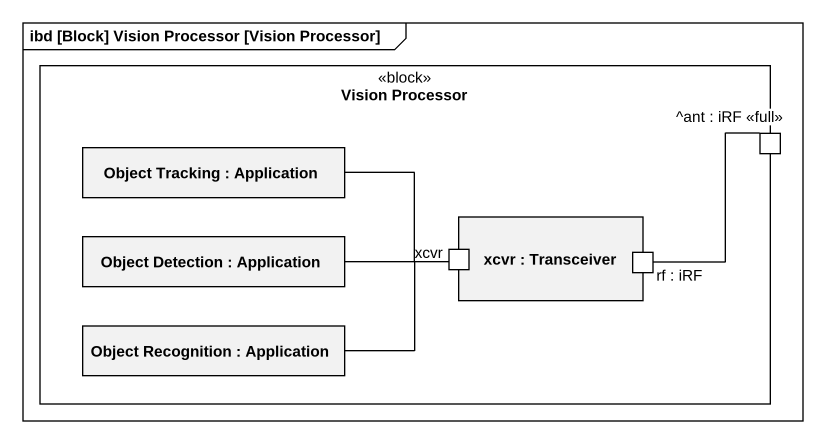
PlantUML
@startuml
mainframe ibd [Block] Vision Processor [Vision Processor]
rectangle "Vision Processor" as Vision_Processor <<block>> {
  rectangle "Object Tracking : Application" as Object_Tracking
  port "^ant : iRF <<full>>" as ant_iRF_full
  rectangle "xcvr : Transceiver" as xcvr {
    port "xcvr" as xcvr_2
    port "rf : iRF" as rf_iRF
  }
  rectangle "Object Detection : Application" as Object_Detection
  rectangle "Object Recognition : Application" as Object_Recognition
}
xcvr_2 -left- Object_Tracking
xcvr_2 -left- Object_Detection
xcvr_2 -left- Object_Recognition
rf_iRF -up- ant_iRF_full
@enduml
